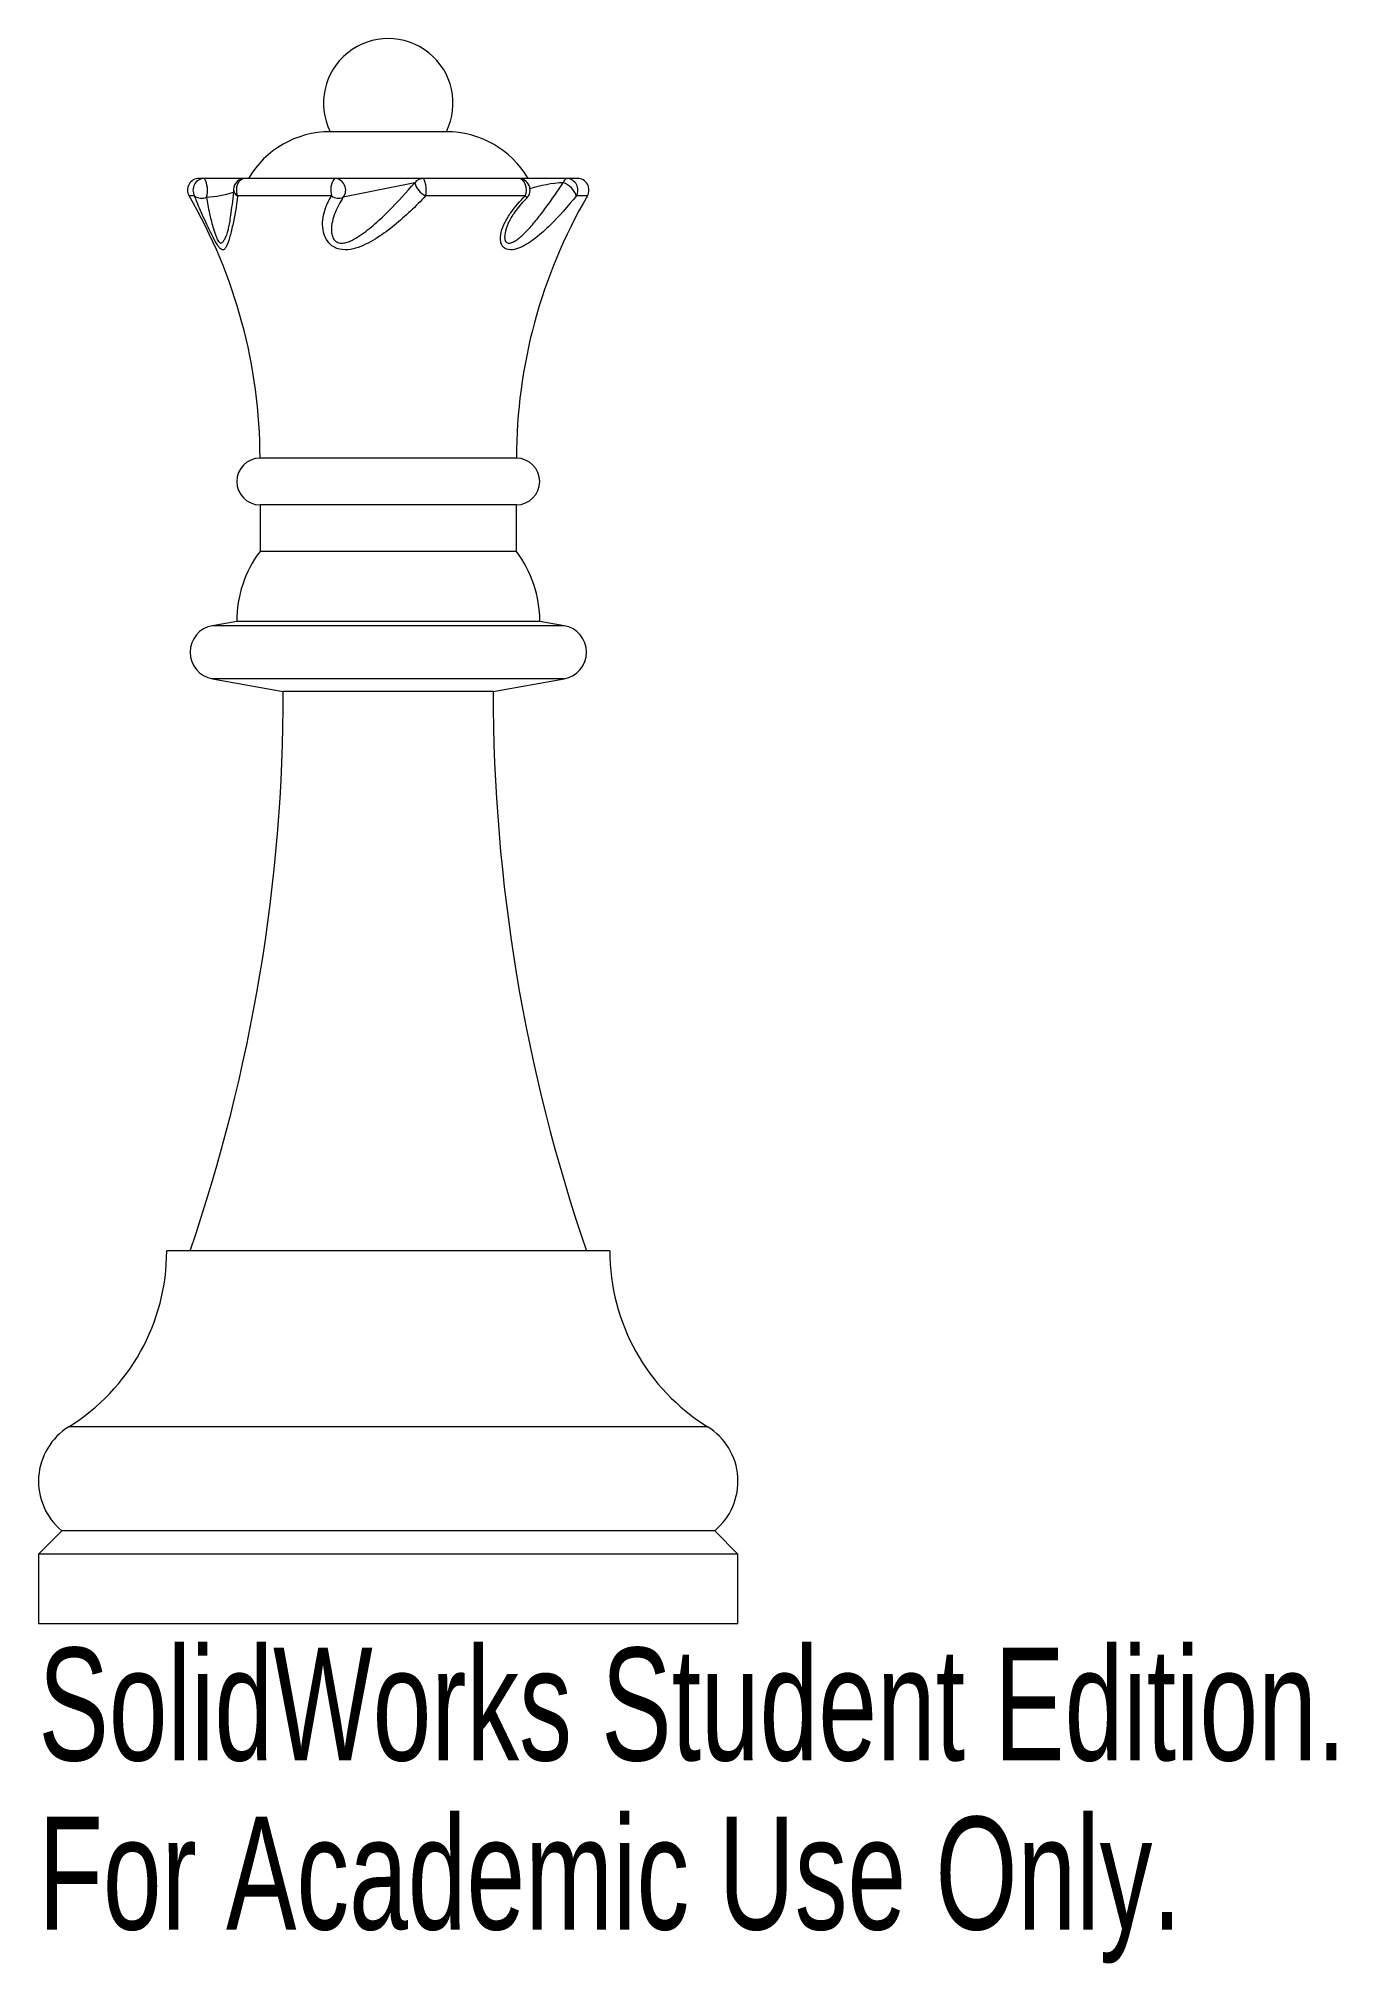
# Paper-space layout '_Right' of a CAD drawing. Header units: millimetres. Extents: x -15 to 40.7, y -14.6 to 68.
import ezdxf

# ---------------------------------------------------------------- set-up
doc = ezdxf.new("R2010")
doc.units = ezdxf.units.MM
doc.styles.add('SLDTEXTSTYLE0', font='TXT', dxfattribs={"width": 0.7})

psp = doc.layouts.new('_Right')

# ---------------------------------------------------------------- linework, layer by layer
at = {"color": 7, "linetype": 'Continuous', "lineweight": 15}
for p, q in [((2.494, 64), (-2.494, 64)), ((8.109, 62), (-8.109, 62)), ((-2.428, 61.248), (-6.464, 61.248)), ((1.138, 61.816), (-1.928, 61.19)), ((5.878, 61.248), (1.603, 61.248)), ((5.5, 50), (-5.5, 50)), ((-5.5, 48), (-5.5, 46)), ((5.5, 48), (-5.5, 48)), ((5.5, 46), (5.5, 48)), ((5.5, 46), (-5.5, 46)), ((-6.5, 43), (-7.544, 42.816)), ((6.5, 43), (-6.5, 43)), ((7.544, 42.816), (6.5, 43)), ((-7.544, 40.537), (-4.5, 40)), ((4.5, 40), (7.544, 40.537)), ((4.5, 40), (-4.5, 40)), ((9.5, 16), (-9.5, 16)), ((-14, 4), (-15, 3)), ((14, 4), (-14, 4)), ((15, 3), (14, 4)), ((-15, 3), (-15, 0)), ((15, 3), (-15, 3)), ((15, 0), (15, 3)), ((15, 0), (-15, 0))]:
    psp.add_line(p, q, dxfattribs=at)
at = {"color": 8, "linetype": 'Continuous', "lineweight": 15}
for p, q in [((-8.306, 61.248), (-8.541, 61.248)), ((8.541, 61.248), (8.067, 61.248)), ((7.544, 42.816), (-7.544, 42.816)), ((7.544, 40.537), (-7.544, 40.537)), ((13.699, 8.459), (-13.699, 8.459))]:
    psp.add_line(p, q, dxfattribs=at)
at = {"color": 7, "linetype": 'Continuous', "lineweight": 15, "flags": 128}
for points in [[(-6.137, 62), (-6.235, 61.983), (-6.327, 61.933), (-6.405, 61.853), (-6.465, 61.749), (-6.503, 61.628), (-6.515, 61.498), (-6.502, 61.369), (-6.464, 61.248)], [(5.878, 61.248), (5.913, 61.369), (5.925, 61.498), (5.913, 61.628), (5.879, 61.749), (5.825, 61.853), (5.753, 61.933), (5.67, 61.983), (5.581, 62)]]:
    psp.add_lwpolyline(points, dxfattribs=at)
at = {"color": 7, "linetype": 'Continuous', "lineweight": 15}
for centre, radius, start, end in [((0, 65.223), 2.777, 333.88637, 206.11363), ((-2.494, 59.927), 4.073, 90, 149.40477), ((2.494, 59.927), 4.073, 30.59523, 90), ((-8.109, 61.5), 0.5, 90, 210.25918), ((-7.874, 61.5), 0.5, 91.33004, 210.30334), ((-8.79, 61.488), 1.039, 343.37935, 29.53696), ((-6.137, 61.5), 0.5, 90, 176.07468), ((-1.634, 61.505), 0.834, 143.5477, 197.90971), ((-2.324, 61.499), 0.501, 322.01197, 87.85329), ((1.523, 61.505), 0.495, 90.05415, 141.06354), ((0.456, 61.505), 1.176, 347.38803, 24.91737), ((5.581, 61.5), 0.5, 315.75677, 90), ((7.725, 61.792), 0.218, 107.60636, 173.74823), ((7.635, 61.501), 0.5, 329.67293, 87.28246), ((8.109, 61.5), 0.5, 329.74082, 90), ((-27.821, 50), 22.321, 0, 30.25918), ((-8.001, 61.648), 0.502, 232.74534, 294.38211), ((-2.125, 61.681), 0.528, 234.99901, 291.80966), ((1.974, 62.026), 0.862, 194.11016, 244.53361), ((27.821, 50), 22.321, 149.74082, 180), ((7.211, 60.966), 0.901, 18.27033, 70.74374), ((-5.5, 49), 1, 90, 270), ((5.5, 49), 1, 270, 90), ((-1.5, 43), 5, 143.1301, 180), ((1.5, 43), 5, 0, 36.8699), ((-7.343, 41.676), 1.157, 100, 260), ((7.343, 41.676), 1.157, 280, 80), ((-78.5, 40), 74, 341.07536, 0), ((78.5, 40), 74, 180, 198.92464), ((-18.372, 16), 8.872, 301.78585, 0), ((18.372, 16), 8.872, 180, 238.21415), ((-12.25, 6.121), 2.75, 121.78585, 230.4788), ((12.25, 6.121), 2.75, 309.5212, 58.21415)]:
    psp.add_arc(centre, radius, start, end, dxfattribs=at)
at = {"color": 8, "linetype": 'Continuous', "lineweight": 15}
for centre, radius, start, end in [((-8.216, 66.704), 5.529, 274.37309, 286.62172), ((-6.312, 61.534), 0.323, 179.91582, 242.07837), ((5.758, 61.105), 0.187, 14.37438, 49.99182), ((7.763, 56.516), 5.306, 92.74439, 108.5054)]:
    psp.add_arc(centre, radius, start, end, dxfattribs=at)
at = {"color": 7, "linetype": 'Continuous', "lineweight": 15}
for points, knots in [([(-6.464, 61.248), (-6.512, 60.802), (-6.587, 60.379), (-6.713, 59.802), (-6.757, 59.62), (-6.854, 59.291), (-6.906, 59.142), (-6.998, 58.993), (-7.031, 58.956), (-7.11, 58.929), (-7.157, 58.941), (-7.241, 59.023), (-7.272, 59.062), (-7.338, 59.158), (-7.373, 59.216), (-7.479, 59.405), (-7.552, 59.551), (-7.692, 59.838), (-7.761, 59.983), (-7.889, 60.26), (-7.95, 60.395), (-8.124, 60.787), (-8.223, 61.025), (-8.306, 61.248)], [0, 0, 0, 0, 0.25, 0.25, 0.375, 0.375, 0.5, 0.5, 0.5625, 0.5625, 0.625, 0.625, 0.65625, 0.65625, 0.6875, 0.6875, 0.75, 0.75, 0.8125, 0.8125, 0.875, 0.875, 1, 1, 1, 1]), ([(-6.634, 61.534), (-6.636, 61.495), (-6.647, 61.27), (-6.698, 60.898), (-6.756, 60.453), (-6.809, 60.112), (-6.857, 59.864), (-6.902, 59.685), (-6.937, 59.573), (-6.953, 59.537), (-6.958, 59.526)], [0, 0, 0, 0, 0.04915, 0.280391, 0.482534, 0.628987, 0.755552, 0.863301, 0.955874, 1, 1, 1, 1]), ([(1.603, 61.248), (1.186, 60.802), (0.742, 60.379), (0.032, 59.802), (-0.212, 59.62), (-0.728, 59.291), (-1, 59.142), (-1.434, 58.993), (-1.582, 58.956), (-1.891, 58.929), (-2.053, 58.941), (-2.276, 59.023), (-2.348, 59.062), (-2.477, 59.158), (-2.535, 59.216), (-2.68, 59.405), (-2.741, 59.551), (-2.811, 59.838), (-2.821, 59.983), (-2.809, 60.26), (-2.788, 60.395), (-2.685, 60.787), (-2.573, 61.025), (-2.428, 61.248)], [0, 0, 0, 0, 0.25, 0.25, 0.375, 0.375, 0.5, 0.5, 0.5625, 0.5625, 0.625, 0.625, 0.65625, 0.65625, 0.6875, 0.6875, 0.75, 0.75, 0.8125, 0.8125, 0.875, 0.875, 1, 1, 1, 1]), ([(-1.928, 61.19), (-2.069, 60.978), (-2.19, 60.757), (-2.328, 60.402), (-2.367, 60.28), (-2.422, 60.03), (-2.44, 59.9), (-2.434, 59.703), (-2.427, 59.637), (-2.394, 59.505), (-2.369, 59.441), (-2.287, 59.326), (-2.23, 59.28), (-2.1, 59.227), (-2.028, 59.22), (-1.89, 59.23), (-1.822, 59.245), (-1.692, 59.286), (-1.629, 59.312), (-1.445, 59.399), (-1.328, 59.47), (-0.987, 59.698), (-0.775, 59.871), (-0.364, 60.232), (-0.167, 60.42), (0.413, 60.998), (0.782, 61.402), (1.138, 61.816)], [0, 0, 0, 0, 0.125, 0.125, 0.1875, 0.1875, 0.25, 0.25, 0.28125, 0.28125, 0.3125, 0.3125, 0.34375, 0.34375, 0.375, 0.375, 0.40625, 0.40625, 0.4375, 0.4375, 0.5, 0.5, 0.625, 0.625, 0.75, 0.75, 1, 1, 1, 1]), ([(8.067, 61.248), (7.698, 60.802), (7.329, 60.379), (6.745, 59.802), (6.545, 59.62), (6.126, 59.291), (5.905, 59.142), (5.564, 58.993), (5.449, 58.956), (5.219, 58.929), (5.104, 58.941), (4.965, 59.023), (4.924, 59.062), (4.86, 59.158), (4.837, 59.216), (4.799, 59.405), (4.811, 59.551), (4.881, 59.838), (4.94, 59.983), (5.08, 60.26), (5.163, 60.395), (5.439, 60.787), (5.651, 61.025), (5.878, 61.248)], [0, 0, 0, 0, 0.25, 0.25, 0.375, 0.375, 0.5, 0.5, 0.5625, 0.5625, 0.625, 0.625, 0.65625, 0.65625, 0.6875, 0.6875, 0.75, 0.75, 0.8125, 0.8125, 0.875, 0.875, 1, 1, 1, 1]), ([(5.11, 59.98), (5.132, 60.032), (5.188, 60.162), (5.314, 60.38), (5.491, 60.641), (5.703, 60.907), (5.862, 61.074), (5.937, 61.153)], [0, 0, 0, 0, 0.122714, 0.305626, 0.525011, 0.774689, 1, 1, 1, 1])]:
    psp.add_open_spline(points, degree=3, knots=knots, dxfattribs=at)
at = {"color": 8, "linetype": 'Continuous', "lineweight": 15}
for points, knots in [([(-7.794, 61.19), (-7.757, 60.965), (-7.706, 60.656), (-7.6, 60.218), (-7.519, 59.914), (-7.431, 59.626), (-7.345, 59.408), (-7.291, 59.313), (-7.25, 59.259), (-7.218, 59.232), (-7.168, 59.218), (-7.11, 59.245), (-7.046, 59.337), (-6.995, 59.434), (-6.969, 59.507), (-6.962, 59.527)], [0, 0, 0, 0, 0.261323, 0.357571, 0.455262, 0.564089, 0.630073, 0.666226, 0.680142, 0.718856, 0.739147, 0.804372, 0.885052, 0.96772, 1, 1, 1, 1]), ([(5.113, 59.978), (5.105, 59.96), (5.047, 59.832), (4.993, 59.626), (4.987, 59.408), (5.022, 59.313), (5.063, 59.259), (5.108, 59.232), (5.193, 59.218), (5.316, 59.245), (5.479, 59.335), (5.709, 59.51), (6.015, 59.812), (6.386, 60.248), (6.896, 60.918), (7.263, 61.456), (7.509, 61.816)], [0, 0, 0, 0, 0.011585, 0.080024, 0.121519, 0.144255, 0.153006, 0.177353, 0.190113, 0.231132, 0.281869, 0.333857, 0.441911, 0.58048, 0.719655, 1, 1, 1, 1])]:
    psp.add_open_spline(points, degree=3, knots=knots, dxfattribs=at)

# ---------------------------------------------------------------- texts
at = {"color": 7, "linetype": 'Continuous', "char_height": 4.83362, "attachment_point": 1, "style": 'SLDTEXTSTYLE0'}
for s, insert in [('SolidWorks Student Edition.', (-15, -1.02)), ('For Academic Use Only.', (-15, -8.27))]:
    psp.add_mtext(s, dxfattribs=dict(at, insert=insert))

doc.saveas('drawing.dxf')
